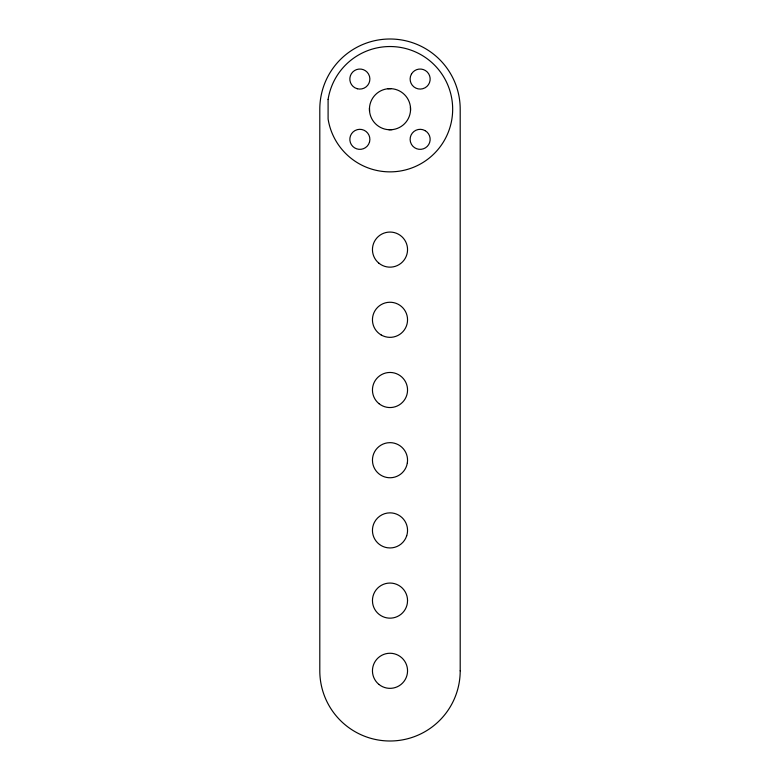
<?xml version="1.0" encoding="UTF-8"?>
<svg xmlns="http://www.w3.org/2000/svg" width="780" height="780" viewBox="0 0 780 780"><rect width="100%" height="100%" fill="white"/><g stroke="black" fill="none" stroke-linecap="round" stroke-linejoin="round"><path stroke-width="1.17" d="M387.884 88.754L391.102 88.666M388.898 129.733L392.116 129.646M410.446 107.084L410.534 110.302A20.563 20.563 0 0 1 378.778 126.428A20.563 20.563 0 0 1 380.689 90.87A20.563 20.563 0 0 1 410.534 110.302M369.466 108.098L369.554 111.316M328.097 99.391L328.097 119.008A62.683 62.683 0 0 0 424.135 161.762A62.683 62.683 0 0 0 424.135 56.638A62.683 62.683 0 0 0 328.097 99.391M407.55 600.6L407.335 603.35A17.55 17.55 0 0 1 372.665 603.35L372.45 600.6A17.55 17.55 0 0 1 390 583.05A17.55 17.55 0 0 1 407.55 600.6M407.335 462.95L406.692 465.621A17.55 17.55 0 0 1 372.665 462.95L372.45 460.2A17.55 17.55 0 0 1 387.25 442.865L390 442.65A17.55 17.55 0 0 1 407.335 462.95M369.544 141.931L368.55 144.349A10.033 10.033 0 0 1 352.774 146.425A10.033 10.033 0 0 1 354.851 130.65L357.269 129.655A10.033 10.033 0 0 1 369.544 141.931M411.45 74.051L410.456 76.469A10.033 10.033 0 0 0 422.731 88.744L425.149 87.75A10.033 10.033 0 0 0 427.226 71.974A10.033 10.033 0 0 0 411.45 74.051M406.692 535.821L405.639 538.366A17.55 17.55 0 0 1 390 547.95L387.25 547.736A17.55 17.55 0 0 1 374.361 522.434L375.804 520.084A17.55 17.55 0 0 1 387.25 513.065L390 512.85A17.55 17.55 0 0 1 406.692 535.821M357.269 88.744L354.851 87.75A10.033 10.033 0 0 1 352.774 71.974A10.033 10.033 0 0 1 368.55 74.051L369.544 76.469A10.033 10.033 0 0 1 357.269 88.744M425.149 130.65L422.731 129.655A10.033 10.033 0 0 0 410.456 141.931L411.45 144.349A10.033 10.033 0 0 0 427.226 146.425A10.033 10.033 0 0 0 425.149 130.65M460.2 670.8L460.2 109.2A70.2 70.2 0 0 0 390 39A70.2 70.2 0 0 0 319.8 109.2L319.8 670.8A70.2 70.2 0 0 0 390 741A70.2 70.2 0 0 0 460.2 670.8M378.953 263.24A17.55 17.55 0 0 0 407.335 252.349A17.55 17.55 0 0 0 383.711 233.22A17.55 17.55 0 0 0 378.953 263.24M378.953 403.64A17.55 17.55 0 0 0 407.335 392.75A17.55 17.55 0 0 0 383.711 373.62A17.55 17.55 0 0 0 378.953 403.64M381.225 335A17.55 17.55 0 0 0 407.55 319.8A17.55 17.55 0 0 0 381.225 304.6A17.55 17.55 0 0 0 381.225 335M378.953 684.44A17.55 17.55 0 0 0 407.335 673.55A17.55 17.55 0 0 0 383.711 654.42A17.55 17.55 0 0 0 378.953 684.44"/></g></svg>
